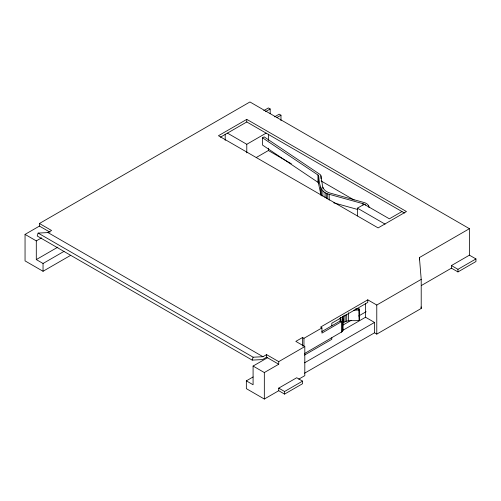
<?xml version="1.0" encoding="UTF-8"?>
<svg xmlns="http://www.w3.org/2000/svg" width="501" height="501" viewBox="0 0 501 501"><rect width="100%" height="100%" fill="white"/><g stroke="black" fill="none" stroke-linecap="round" stroke-linejoin="round"><path stroke-width="0.75" d="M340.624 317.621L340.874 320.145L340.022 321.053L321.874 331.537M342.484 316.851L342.891 319.525L342.302 321.179L321.949 333.102L321.949 327.911L320.552 327.103L367.778 299.836L376.777 305.034L421.209 279.376L419.412 257.564L469.431 228.688L469.431 255.172L451.439 265.561L451.439 268.16L421.416 285.489M304.627 353.493L342.302 331.562L342.891 329.915L342.891 319.525M70.566 255.385L43.042 271.273L25.05 260.889L25.05 234.399L39.441 226.089L39.441 223.496L51.584 230.504L47.99 232.583L38.126 233.084L37.193 235.984L252.185 360.106L262.493 359.586L266.582 357.226L278.725 364.24L278.725 361.641L304.808 346.579L304.808 375.662L298.74 379.169M252.185 360.106L253.118 357.207L262.981 356.706L266.582 354.627L278.725 361.641M342.803 323.189C347.174 319.156 353.963 321.429 359.236 320.352L359.067 308.829L355.222 309.023M39.441 223.496L249.936 101.966L469.431 228.688M25.05 234.399L36.297 240.893L41.527 237.869M246.786 119.363L218.455 135.721L378.123 227.905L406.461 211.547L246.786 119.363L246.786 121.962L404.532 213.031M263.751 110.608L268.379 107.94L270.177 108.974L270.177 113.652M220.384 137.205L246.786 121.962M265.549 111.648L270.177 108.974M274.542 116.846L279.176 114.172L280.973 115.211L280.973 120.66M277.003 117.503L280.973 115.211M36.297 240.893L36.297 259.587L57.884 247.125M227.448 133.128L246.786 144.294L266.131 133.128M36.297 259.587L43.042 263.482L64.028 251.364M321.154 195.828L318.329 182.558L262.53 145.071L262.53 137.8L264.152 136.861L320.327 174.649L320.941 175.776L322.932 188.57M256.236 157.533L268.379 150.525L291.357 163.789M357.432 215.962L357.432 208.172L364.183 204.276L389.371 218.818L401.965 211.547M278.725 390.724L278.725 388.131L296.717 377.741L302.56 381.117L302.56 383.716L284.568 394.099L278.725 390.724L264.328 399.034L246.342 388.644L246.342 380.86L253.086 384.755L253.086 366.056L267.478 357.745M321.949 327.911L303.957 338.294L302.56 337.492L295.815 341.388L304.808 346.579M246.342 380.86L253.105 376.952M342.446 325.368L351.245 320.289M358.691 315.993L366.131 311.697M253.086 366.056L264.328 372.55L278.725 364.24M342.208 330.704L365.53 317.239L374.523 322.431L374.523 332.814L304.577 373.201M304.476 355.084L331.8 339.309L331.8 337.749M451.439 265.561L457.958 269.325L475.95 258.942L475.95 261.535L457.958 271.924L451.439 268.16M304.577 362.812L374.523 322.431M374.523 332.814L376.777 334.117L421.209 308.459L421.209 279.376M278.725 388.131L284.568 391.506L302.56 381.117M353.863 310.238L359.236 309.962M262.53 137.8L318.003 175.018L318.667 175.914C319.231 183.598 320.289 192.71 329.22 194.3L363.006 203.694L365.649 205.022M333.729 202.824L357.745 209.506M469.431 255.172L475.95 258.942M321.091 180.955L354.201 200.074M357.432 208.172L385.094 224.141M39.441 226.089L50.025 232.201M47.99 232.583L262.981 356.706M38.126 233.084L253.118 357.207M369.212 207.489C368.874 204.796 366.45 203.149 363.995 202.504L330.215 193.11C327.134 192.24 323.784 190.443 322.932 187.117M359.236 320.352L359.067 308.829M342.484 327.241L342.891 329.915M421.084 306.9L421.209 308.459M457.958 269.325L457.958 271.924M419.412 257.564L419.412 259.856M376.777 305.034L376.777 334.117M368.592 205.529L368.592 206.982M367.778 299.836L367.778 302.435L331.8 323.208L331.8 325.807M365.53 303.437L365.53 317.239M363.006 203.694L363.006 205.147M348.483 312.73L348.483 320.897M346.717 314.44L346.717 321.122M345.108 314.922L345.108 321.604M343.774 315.63L343.774 322.306M342.803 316.513L342.803 330.766M342.302 321.179L342.302 331.562M341.419 321.861L341.419 332.251M340.924 319.625L340.924 321.11M340.317 318.054L340.317 321.022M340.217 317.91L340.217 321.617M329.22 194.3L329.22 200.118M327.723 193.824L327.723 198.91M326.326 193.248L326.326 198.34M325.049 192.591L325.049 197.682M322.888 191.019L322.888 196.11M321.398 189.209L321.398 195.753M320.941 175.776L320.941 178.688M320.659 187.249L320.659 194.52M318.667 175.914L318.667 183.184M318.548 175.588L318.548 182.859M318.329 175.287L318.329 182.558M318.003 175.018L318.003 182.289M303.957 338.294L303.957 346.085M302.56 337.492L302.56 346.059M284.568 391.506L284.568 394.099M268.379 134.168L268.379 140.399M268.379 148.19L268.379 150.525M266.582 354.627L266.582 357.226M264.328 372.55L264.328 399.034M246.786 144.294L246.786 152.861M225.2 134.168L225.2 140.399M43.042 263.482L43.042 271.273"/></g></svg>
